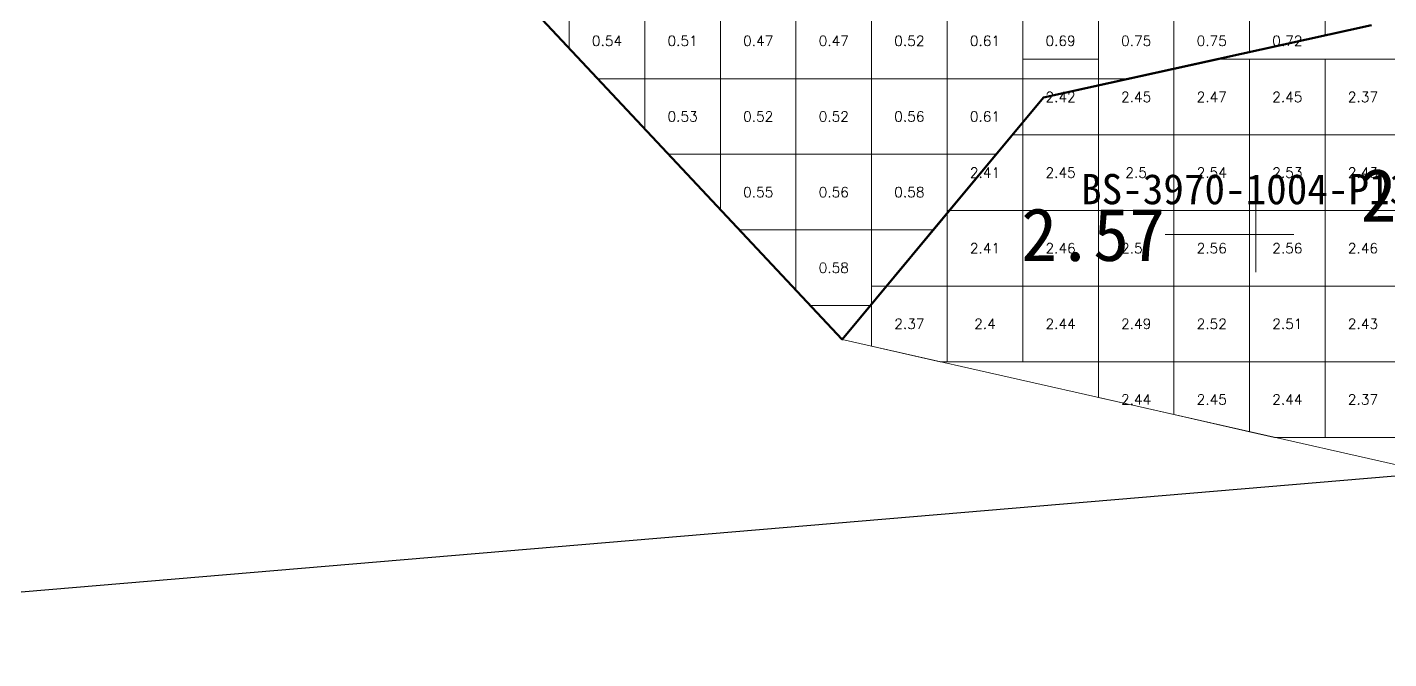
# Model space of a CAD drawing. Header units: inches. Extents: x 469761 to 469956, y 4349708 to 4349833.
# Drawn here: x 469805.2 to 469823.21, y 4349731.47 to 4349739.82 of the extents above; entities that cross this region are included whole.
import ezdxf
from ezdxf.enums import TextEntityAlignment as Align

# ---------------------------------------------------------------- set-up
doc = ezdxf.new("R2010")
doc.units = ezdxf.units.IN
doc.header["$MEASUREMENT"] = 0
for name, color, linetype, lineweight in [('1.500-3.000', 7, 'Continuous', 0), ('点', 7, 'Continuous', 0), ('爆区方格网', 7, 'Continuous', 0), ('线条', 7, 'Continuous', 0), ('钻孔', 7, 'Continuous', 0)]:
    doc.layers.add(name, color=color, linetype=linetype, lineweight=lineweight)
doc.styles.add('3dmine_textStyle_1', font='txt.shx', dxfattribs={"height": 1, "bigfont": 'gbcbig.shx'})
doc.styles.add('3dmine_textStyle_2', font='simsunb.ttf', dxfattribs={"height": 1})

msp = doc.modelspace()

# ---------------------------------------------------------------- hatches: boundary and pattern name
at = {"layer": '钻孔', "linetype": 'Continuous', "lineweight": 0, "true_color": 0xff0000, "extrusion": (0, 1, 0)}
msp.add_hatch(color=1, dxfattribs=at).paths.add_polyline_path([(-469822.45, 3959.89), (-469821.45, 3959.89), (-469821.45, 3969.89), (-469822.45, 3969.89)], flags=0)

# ---------------------------------------------------------------- linework, layer by layer
msp.add_line((469829.366, 4349734.398, 3970.45), (469794.684, 4349731.471))
at = {"color": 5, "linetype": 'Continuous', "lineweight": 50, "elevation": 1987.297}
for points in [[(469800.409, 4349753.925), (469805.201, 4349745.119), (469811.608, 4349740.354), (469815.977, 4349735.692), (469818.642, 4349738.893), (469821.024, 4349739.417), (469818.642, 4349738.893), (469815.977, 4349735.692), (469818.642, 4349738.893)], [(469818.642, 4349738.893), (469815.977, 4349735.692), (469817.362, 4349737.356), (469818.642, 4349738.893), (469821.024, 4349739.417), (469818.642, 4349738.893), (469822.978, 4349739.847)]]:
    msp.add_lwpolyline(points, dxfattribs=at)
at = {"layer": '1.500-3.000', "color": 1, "linetype": 'Continuous', "lineweight": 0, "true_color": 0xff0000}
msp.add_lwpolyline([(469823.779, 4349733.927), (469821.829, 4349734.368), (469819.878, 4349734.809), (469817.927, 4349735.251), (469815.977, 4349735.692), (469817.362, 4349737.356), (469818.642, 4349738.893), (469821.024, 4349739.417), (469822.978, 4349739.847)], dxfattribs=at)
at = {"layer": '点', "color": 138, "linetype": 'Continuous', "lineweight": 0, "true_color": 0x004c4c, "elevation": 3969.89}
for points in [[(469821.45, 4349736.58), (469821.45, 4349737.58)], [(469821.95, 4349737.08), (469820.95, 4349737.08)]]:
    msp.add_lwpolyline(points, dxfattribs=at)
at = {"layer": '爆区方格网', "color": 4, "linetype": 'Continuous', "lineweight": 0, "elevation": 3972.76}
for points in [[(469813.366, 4349739.14), (469812.746, 4349739.14), (469812.366, 4349739.545), (469812.366, 4349740.14), (469813.366, 4349740.14), (469813.366, 4349739.14)], [(469814.366, 4349739.14), (469813.366, 4349739.14), (469813.366, 4349740.14), (469814.366, 4349740.14), (469814.366, 4349739.14)], [(469815.366, 4349739.14), (469814.366, 4349739.14), (469814.366, 4349740.14), (469815.366, 4349740.14), (469815.366, 4349739.14)], [(469816.366, 4349739.14), (469815.366, 4349739.14), (469815.366, 4349740.14), (469816.366, 4349740.14), (469816.366, 4349739.14)], [(469814.366, 4349738.14), (469813.683, 4349738.14), (469813.366, 4349738.478), (469813.366, 4349739.14), (469814.366, 4349739.14), (469814.366, 4349738.14)], [(469815.366, 4349738.14), (469814.366, 4349738.14), (469814.366, 4349739.14), (469815.366, 4349739.14), (469815.366, 4349738.14)], [(469816.366, 4349738.14), (469815.366, 4349738.14), (469815.366, 4349739.14), (469816.366, 4349739.14), (469816.366, 4349738.14)]]:
    msp.add_lwpolyline(points, dxfattribs=at)
at = {"layer": '爆区方格网', "color": 4, "linetype": 'Continuous', "lineweight": 0, "true_color": 0x00ffff, "elevation": 3972.76}
for points in [[(469817.366, 4349739.14), (469816.366, 4349739.14), (469816.366, 4349740.14), (469817.366, 4349740.14), (469817.366, 4349739.14)], [(469818.366, 4349739.14), (469817.366, 4349739.14), (469817.366, 4349740.14), (469818.366, 4349740.14), (469818.366, 4349739.14)], [(469819.366, 4349739.14), (469818.366, 4349739.14), (469818.366, 4349740.14), (469819.366, 4349740.14), (469819.366, 4349739.14)], [(469820.366, 4349739.272), (469819.765, 4349739.14), (469819.366, 4349739.14), (469819.366, 4349740.14), (469820.366, 4349740.14), (469820.366, 4349739.272)], [(469821.366, 4349739.492), (469820.366, 4349739.272), (469820.366, 4349740.14), (469821.366, 4349740.14), (469821.366, 4349739.492)], [(469822.366, 4349739.712), (469821.366, 4349739.492), (469821.366, 4349740.14), (469822.366, 4349740.14), (469822.366, 4349739.712)], [(469817.366, 4349738.14), (469816.366, 4349738.14), (469816.366, 4349739.14), (469817.366, 4349739.14), (469817.366, 4349738.14)], [(469818.366, 4349738.562), (469818.015, 4349738.14), (469817.366, 4349738.14), (469817.366, 4349739.14), (469818.366, 4349739.14), (469818.366, 4349738.562)], [(469815.366, 4349737.14), (469814.62, 4349737.14), (469814.366, 4349737.411), (469814.366, 4349738.14), (469815.366, 4349738.14), (469815.366, 4349737.14)], [(469816.366, 4349737.14), (469815.366, 4349737.14), (469815.366, 4349738.14), (469816.366, 4349738.14), (469816.366, 4349737.14)], [(469817.366, 4349737.361), (469817.362, 4349737.356), (469817.182, 4349737.14), (469816.366, 4349737.14), (469816.366, 4349738.14), (469817.366, 4349738.14), (469817.366, 4349737.361)], [(469816.366, 4349736.16), (469816.349, 4349736.14), (469815.557, 4349736.14), (469815.366, 4349736.344), (469815.366, 4349737.14), (469816.366, 4349737.14), (469816.366, 4349736.16)]]:
    msp.add_lwpolyline(points, dxfattribs=at)
at = {"layer": '爆区方格网', "color": 1, "linetype": 'Continuous', "lineweight": 0, "true_color": 0xff0000, "elevation": 3970.45}
for points in [[(469819.366, 4349739.14), (469819.366, 4349739.052), (469818.642, 4349738.893), (469819.366, 4349739.052), (469819.366, 4349738.398), (469818.366, 4349738.398), (469818.366, 4349739.398), (469819.366, 4349739.398), (469819.366, 4349739.14)], [(469820.366, 4349739.272), (469820.366, 4349739.272), (469820.941, 4349739.398), (469820.941, 4349739.398), (469820.366, 4349739.272)], [(469821.366, 4349738.398), (469820.366, 4349738.398), (469820.366, 4349739.272), (469820.941, 4349739.398), (469821.366, 4349739.398), (469821.366, 4349738.398)], [(469822.366, 4349738.398), (469821.366, 4349738.398), (469821.366, 4349739.398), (469822.366, 4349739.398), (469822.366, 4349738.398)], [(469823.366, 4349738.398), (469822.366, 4349738.398), (469822.366, 4349739.398), (469823.366, 4349739.398), (469823.366, 4349738.398)], [(469820.366, 4349739.272), (469819.366, 4349739.052), (469819.366, 4349739.14), (469819.765, 4349739.14), (469820.366, 4349739.272), (469820.366, 4349739.272), (469820.366, 4349739.272)], [(469820.366, 4349738.398), (469819.366, 4349738.398), (469819.366, 4349739.052), (469820.366, 4349739.272), (469820.366, 4349738.398)], [(469818.366, 4349737.398), (469817.366, 4349737.398), (469817.366, 4349738.14), (469818.015, 4349738.14), (469818.23, 4349738.398), (469818.366, 4349738.398), (469818.366, 4349737.398)], [(469819.366, 4349737.398), (469818.366, 4349737.398), (469818.366, 4349738.398), (469819.366, 4349738.398), (469819.366, 4349737.398)], [(469820.366, 4349737.398), (469819.366, 4349737.398), (469819.366, 4349738.398), (469820.366, 4349738.398), (469820.366, 4349737.398)], [(469821.366, 4349737.398), (469820.366, 4349737.398), (469820.366, 4349738.398), (469821.366, 4349738.398), (469821.366, 4349737.398)], [(469822.366, 4349737.398), (469821.366, 4349737.398), (469821.366, 4349738.398), (469822.366, 4349738.398), (469822.366, 4349737.398)], [(469823.366, 4349737.398), (469822.366, 4349737.398), (469822.366, 4349738.398), (469823.366, 4349738.398), (469823.366, 4349737.398)], [(469818.366, 4349736.398), (469817.366, 4349736.398), (469817.366, 4349737.398), (469818.366, 4349737.398), (469818.366, 4349736.398)], [(469819.366, 4349736.398), (469818.366, 4349736.398), (469818.366, 4349737.398), (469819.366, 4349737.398), (469819.366, 4349736.398)], [(469820.366, 4349736.398), (469819.366, 4349736.398), (469819.366, 4349737.398), (469820.366, 4349737.398), (469820.366, 4349736.398)], [(469821.366, 4349736.398), (469820.366, 4349736.398), (469820.366, 4349737.398), (469821.366, 4349737.398), (469821.366, 4349736.398)], [(469822.366, 4349736.398), (469821.366, 4349736.398), (469821.366, 4349737.398), (469822.366, 4349737.398), (469822.366, 4349736.398)], [(469823.366, 4349736.398), (469822.366, 4349736.398), (469822.366, 4349737.398), (469823.366, 4349737.398), (469823.366, 4349736.398)], [(469817.366, 4349735.398), (469817.275, 4349735.398), (469816.366, 4349735.604), (469816.366, 4349736.398), (469817.366, 4349736.398), (469817.366, 4349735.398)], [(469818.366, 4349735.398), (469817.366, 4349735.398), (469817.366, 4349736.398), (469818.366, 4349736.398), (469818.366, 4349735.398)], [(469819.366, 4349735.398), (469818.366, 4349735.398), (469818.366, 4349736.398), (469819.366, 4349736.398), (469819.366, 4349735.398)], [(469820.366, 4349735.398), (469819.366, 4349735.398), (469819.366, 4349736.398), (469820.366, 4349736.398), (469820.366, 4349735.398)], [(469821.366, 4349735.398), (469820.366, 4349735.398), (469820.366, 4349736.398), (469821.366, 4349736.398), (469821.366, 4349735.398)], [(469822.366, 4349735.398), (469821.366, 4349735.398), (469821.366, 4349736.398), (469822.366, 4349736.398), (469822.366, 4349735.398)], [(469823.366, 4349735.398), (469822.366, 4349735.398), (469822.366, 4349736.398), (469823.366, 4349736.398), (469823.366, 4349735.398)], [(469820.366, 4349734.699), (469819.878, 4349734.809), (469819.366, 4349734.925), (469819.366, 4349735.398), (469820.366, 4349735.398), (469820.366, 4349734.699)], [(469821.366, 4349734.473), (469820.366, 4349734.699), (469820.366, 4349735.398), (469821.366, 4349735.398), (469821.366, 4349734.473)], [(469822.366, 4349734.398), (469821.694, 4349734.398), (469821.366, 4349734.473), (469821.366, 4349735.398), (469822.366, 4349735.398), (469822.366, 4349734.398)], [(469823.366, 4349734.398), (469822.366, 4349734.398), (469822.366, 4349735.398), (469823.366, 4349735.398), (469823.366, 4349734.398)]]:
    msp.add_lwpolyline(points, dxfattribs=at)
at = {"layer": '线条', "color": 138, "linetype": 'Continuous', "lineweight": 0, "true_color": 0x004c4c, "elevation": 3969.89}
msp.add_lwpolyline([(469821.45, 4349737.08), (469821.45, 4349737.08), (469821.45, 4349737.08)], dxfattribs=at)
at = {"layer": '钻孔', "color": 1, "linetype": 'Continuous', "lineweight": 0, "true_color": 0xff0000}
for elevation in [3969.89, 3959.89]:
    msp.add_lwpolyline([(469821.45, 4349737.08), (469820.25, 4349737.08)], dxfattribs=dict(at, elevation=elevation))

# ---------------------------------------------------------------- texts
at = {"color": 4, "linetype": 'Continuous', "lineweight": 0, "style": '3dmine_textStyle_1'}
for s, p in [('0.54', (469812.866, 4349739.64, 3972.76)), ('0.51', (469813.866, 4349739.64, 3972.76)), ('0.47', (469814.866, 4349739.64, 3972.76)), ('0.47', (469815.866, 4349739.64, 3972.76)), ('0.52', (469816.866, 4349739.64, 3972.76)), ('0.53', (469813.866, 4349738.64, 3972.76)), ('0.52', (469814.866, 4349738.64, 3972.76)), ('0.52', (469815.866, 4349738.64, 3972.76)), ('0.55', (469814.866, 4349737.64, 3972.76))]:
    msp.add_text(s, height=0.1333, dxfattribs=at).set_placement(p, align=Align.MIDDLE_CENTER)
at = {"color": 4, "linetype": 'Continuous', "lineweight": 0, "true_color": 0x00ffff, "style": '3dmine_textStyle_1'}
for s, p in [('0.61', (469817.866, 4349739.64, 3972.76)), ('0.69', (469818.866, 4349739.64, 3972.76)), ('0.75', (469819.866, 4349739.64, 3972.76)), ('0.75', (469820.866, 4349739.64, 3972.76)), ('0.72', (469821.866, 4349739.64, 3972.76)), ('0.56', (469816.866, 4349738.64, 3972.76)), ('0.61', (469817.866, 4349738.64, 3972.76)), ('0.56', (469815.866, 4349737.64, 3972.76)), ('0.58', (469816.866, 4349737.64, 3972.76)), ('0.58', (469815.866, 4349736.64, 3972.76))]:
    msp.add_text(s, height=0.1333, dxfattribs=at).set_placement(p, align=Align.MIDDLE_CENTER)
at = {"color": 1, "linetype": 'Continuous', "lineweight": 0, "true_color": 0xff0000, "style": '3dmine_textStyle_1'}
for s, p in [('2.42', (469818.866, 4349738.898, 3970.45)), ('2.45', (469819.866, 4349738.898, 3970.45)), ('2.47', (469820.866, 4349738.898, 3970.45)), ('2.45', (469821.866, 4349738.898, 3970.45)), ('2.37', (469822.866, 4349738.898, 3970.45)), ('2.41', (469817.866, 4349737.898, 3970.45)), ('2.45', (469818.866, 4349737.898, 3970.45)), ('2.5', (469819.866, 4349737.898, 3970.45)), ('2.54', (469820.866, 4349737.898, 3970.45)), ('2.53', (469821.866, 4349737.898, 3970.45)), ('2.43', (469822.866, 4349737.898, 3970.45)), ('2.41', (469817.866, 4349736.898, 3970.45)), ('2.46', (469818.866, 4349736.898, 3970.45)), ('2.51', (469819.866, 4349736.898, 3970.45)), ('2.56', (469820.866, 4349736.898, 3970.45)), ('2.56', (469821.866, 4349736.898, 3970.45)), ('2.46', (469822.866, 4349736.898, 3970.45)), ('2.37', (469816.866, 4349735.898, 3970.45)), ('2.4', (469817.866, 4349735.898, 3970.45)), ('2.44', (469818.866, 4349735.898, 3970.45)), ('2.49', (469819.866, 4349735.898, 3970.45)), ('2.52', (469820.866, 4349735.898, 3970.45)), ('2.51', (469821.866, 4349735.898, 3970.45)), ('2.43', (469822.866, 4349735.898, 3970.45)), ('2.44', (469819.866, 4349734.898, 3970.45)), ('2.45', (469820.866, 4349734.898, 3970.45)), ('2.44', (469821.866, 4349734.898, 3970.45)), ('2.37', (469822.866, 4349734.898, 3970.45))]:
    msp.add_text(s, height=0.1333, dxfattribs=at).set_placement(p, align=Align.MIDDLE_CENTER)
at = {"layer": '钻孔', "color": 1, "linetype": 'Continuous', "lineweight": 0, "true_color": 0xff0000, "style": '3dmine_textStyle_2'}
for s, p in [('2.11', (469824.74, 4349737.6, 3965.14)), ('2.57', (469820.25, 4349737.08, 3964.89))]:
    msp.add_text(s, height=0.7, dxfattribs=at).set_placement(p, align=Align.MIDDLE_RIGHT)
at = {"layer": '钻孔', "color": 138, "linetype": 'Continuous', "lineweight": 0, "true_color": 0x004c4c, "style": '3dmine_textStyle_2'}
msp.add_text('BS-3970-1004-P134', height=0.4, dxfattribs=at).set_placement((469821.45, 4349737.48, 3969.89), align=Align.CENTER)

doc.saveas('drawing.dxf')
